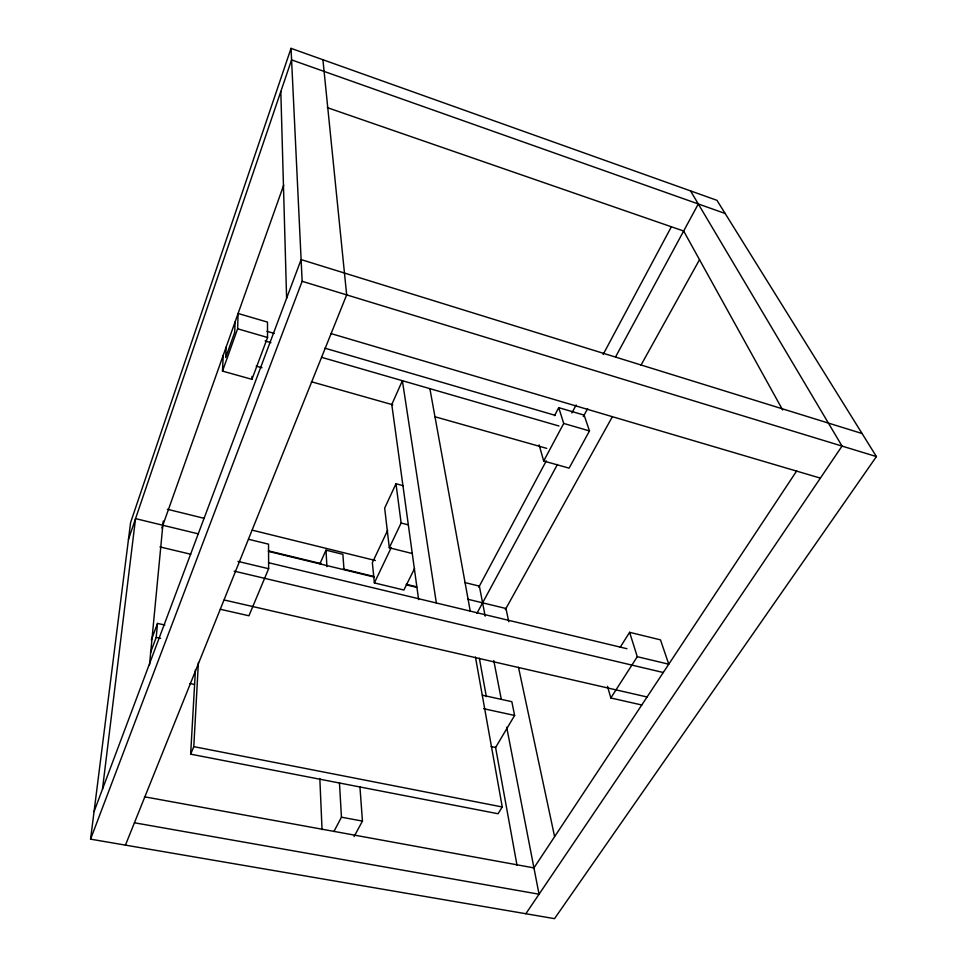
<?xml version="1.0" encoding="UTF-8"?>
<svg xmlns="http://www.w3.org/2000/svg" width="967" height="967" viewBox="0 0 967 967"><rect width="100%" height="100%" fill="white"/><g stroke="black" fill="none" stroke-linecap="round" stroke-linejoin="round"><path stroke-width="1.45" d="M223.22 355.336L222.495 371.098L251.94 379.342L251.976 376.465M222.495 371.098L237.628 328.792L238.087 313.477L267.484 322.108L267.557 337.483L251.94 379.342M235.066 321.987L234.727 332.189L225.698 357.476L226.145 347.093M475.438 657.004L502.248 806.974L498.065 813.743L190.644 754.163L193.799 746.633L198.404 662.419M190.644 754.163L195.443 669.756M150.489 652.713L156.219 637.374L157.5 623.413L164.849 625.033M149.51 664.849L162.843 525.25M162.976 523.86L163.242 521.068M102.49 789.12L135.549 518.626L198.054 533.796M90.572 839.151L130.593 522.579L291.031 48.35L716.958 200.326L876.428 456.581L554.514 918.65L90.572 839.151L302.151 281.3L291.031 48.35M128.466 539.441L291.575 59.894L725.153 213.477M161.876 527.994L283.718 185.048M151.311 640.057L157.5 623.413M94.053 811.627L301.112 259.603L862.068 433.518M125.444 845.122L346.67 294.887L322.918 59.724M248.543 539.284L268.536 544.167L268.645 568.717L248.942 615.774L220.319 609.27M319.908 563.809L325.976 550.163L342.874 554.309L343.974 569.297M403.203 485.676L395.987 483.766L384.673 508.11L389.302 547.781L412.256 553.523M387.646 530.327L372.355 562.721L374.374 582.908L403.892 590.027L414.565 568.487M389.302 547.781L401.124 523.002L395.987 483.766M374.374 582.908L391.284 547.527M333.941 831.475L341.448 817.188L339.453 782.678M554.538 415.641L558.733 407.663L584.116 415.109L589.483 430.931L569.116 468.137L543.696 461.017L539.127 444.893M543.696 461.017L563.725 423.449L558.733 407.663M478.81 587.162L546.307 460.836M571.884 412.957L576.139 404.98M603.142 354.454L671.352 226.798M354.091 836.564L362.444 821.092L359.917 786.618M476.9 613.368L557.439 464.438M583.306 416.596L587.622 408.63M615.641 356.799L698.295 203.964M505.33 609.609L612.316 416.825M640.891 365.333L699.504 259.7M482.424 695.2L511.833 701.691L514.613 715.447L495.6 747.491L491.163 746.56M620.222 647.225L629.602 632.321L660.485 639.864L668.765 664.208L637.289 656.702L629.602 632.321M641.762 704.991L610.806 697.969L637.289 656.702M533.542 868.511L796.723 470.881M525.843 913.742L842.039 446.077L690.523 190.886M134.425 822.784L539.042 894.221L506.696 727.22M144.446 796.784L533.941 867.895M341.448 817.188L362.444 821.092M193.799 746.633L502.248 806.974M189.931 683.512L194.367 684.443M156.219 637.374L160.643 638.341M483.633 708.702L514.613 715.447M224.247 599.999L647.068 696.989M234.147 571.122L663.265 672.512M159.93 546.911L190.753 554.248M268.488 562.697L626.954 648.724M237.967 561.404L268.645 568.717M268.451 550.876L321.262 563.688M343.261 569.019L374.06 576.501M406.321 584.322L416.596 586.812M467.931 599.274L505.946 608.497L508.775 621.733M268.415 551.395L374.084 577.021M406.37 584.854L416.644 587.344M167.376 509.258L203.989 518.288M252.327 530.194L375.365 560.509M464.716 582.521L479.366 586.123L485.18 616.16M401.124 523.002L408.364 524.863M256.207 366.118L262.021 367.762M311.41 381.747L392.759 404.786M434.884 416.717L546.742 448.386M265.127 340.988L270.917 342.656M321.576 357.319L558.962 426.012M266.952 331.282L274.205 333.397M324.936 348.193L555.421 415.411M237.628 328.792L267.557 337.483M563.725 423.449L589.483 430.931M331.101 333.615L820.367 478.121M302.151 281.3L876.428 456.581M327.245 107.603L683.657 231.028L782.666 409.984M607.518 686.352L610.806 697.969M518.493 667.303L554.538 836.346M493.786 660.582L501.244 699.081M479.354 658.225L486.353 696.663M495.491 746.935L517.007 865.211M429.88 388.661L470.24 611.12M436.347 602.985L402.381 380.696L391.78 404.508L418.614 599.613M325.976 550.163L326.931 566.662M319.835 778.532L322.047 829.686M280.817 91.527L286.607 298.295"/></g></svg>
